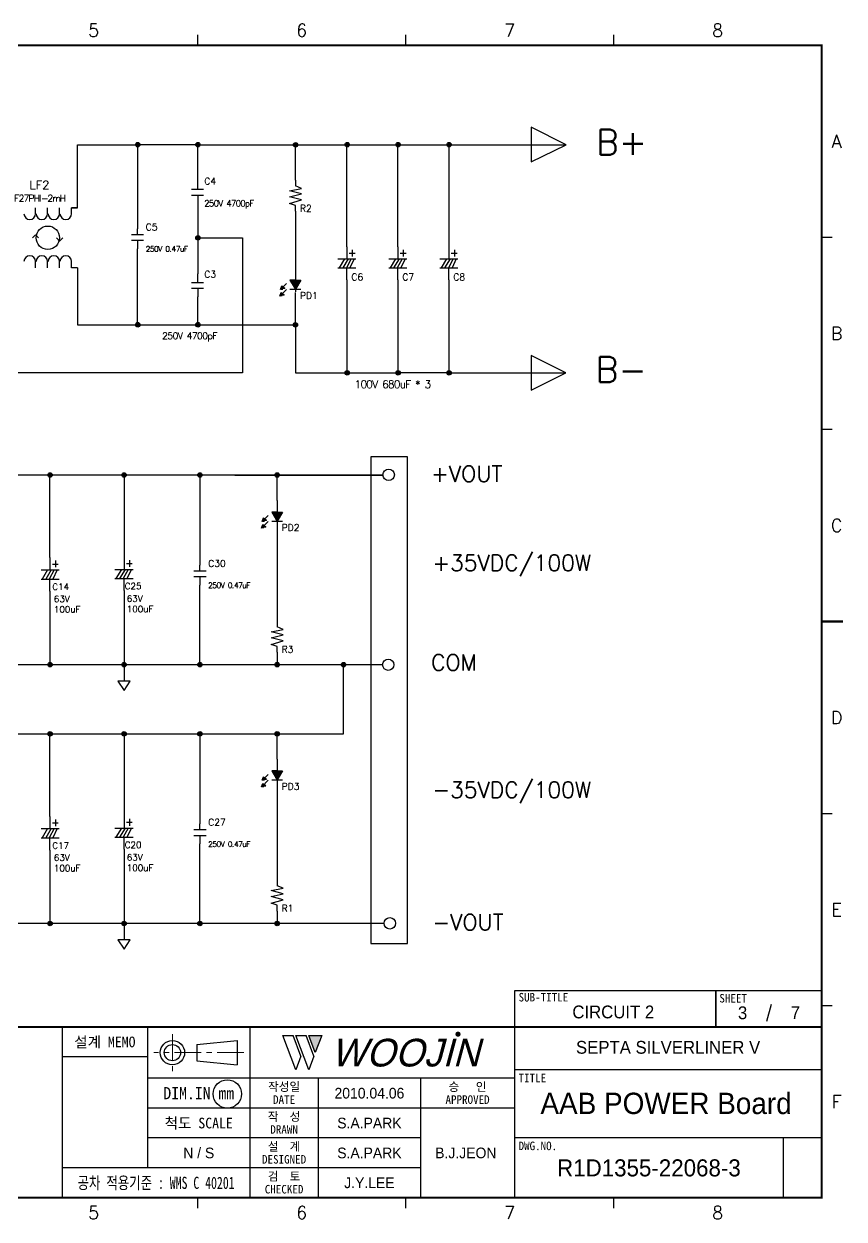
# Model space of a CAD drawing. Extents: x -1 to 953, y 0 to 280.
# Drawn here: x 207.4 to 399.7, y 0 to 280 of the extents above; entities that cross this region are included whole.
import ezdxf
from ezdxf.enums import TextEntityAlignment as Align

# ---------------------------------------------------------------- set-up
doc = ezdxf.new("R2010")
doc.units = 0
doc.header["$LTSCALE"] = 5
doc.header["$MEASUREMENT"] = 0
doc.linetypes.add('CENTER', pattern=[2, 1.25, -0.25, 0.25, -0.25])
doc.layers.get('0').update_dxf_attribs({"linetype": 'CONTINUOUS', "lineweight": 25})
for name, color, linetype, lineweight in [('2', 2, 'CENTER', 13), ('4', 4, 'CONTINUOUS', 18), ('6', 6, 'CONTINUOUS', 13)]:
    doc.layers.add(name, color=color, linetype=linetype, lineweight=lineweight)
for name, color, linetype in [('_______1', 160, 'CONTINUOUS'), ('at_Entity', 7, 'CONTINUOUS'), ('SHEET', 3, 'CONTINUOUS'), ('문자', 4, 'CONTINUOUS'), ('테두리', 3, 'CONTINUOUS')]:
    doc.layers.add(name, color=color, linetype=linetype)
doc.styles.add('MARK', font='ARLRDBD.TTF')
doc.styles.get("Standard").update_dxf_attribs({"font": 'simplex.shx'})
doc.styles.add('굴림', font='')
doc.styles.add('굴림체', font='')
doc.styles.get('굴림').set_extended_font_data('Gulim')
doc.styles.get('굴림체').set_extended_font_data('GulimChe')

# ---------------------------------------------------------------- blocks, each defined once
blk = doc.blocks.new('B')
at = {"layer": '문자'}
blk.add_hatch(color=256, dxfattribs=at).paths.add_polyline_path([(13.79, 10), (15.31, 6), (16.84, 10)])
at = {"color": 4, "const_width": 0.6}
blk.add_lwpolyline([(48.46, 10.32, 1), (49.06, 10.32, 1)], format="xyb", close=True, dxfattribs=at)
at = {"layer": '문자'}
for p, q in [((10.73, 2), (7.68, 10)), ((7.68, 10), (10.09, 10)), ((11.94, 5.16), (10.09, 10)), ((10.73, 10), (13.15, 10)), ((13.79, 2), (10.73, 10)), ((14.99, 5.16), (13.15, 10)), ((13.79, 10), (16.84, 10)), ((15.31, 6), (13.79, 10)), ((16.84, 10), (15.31, 6)), ((11.94, 5.16), (10.73, 2)), ((14.99, 5.16), (13.79, 2))]:
    blk.add_line(p, q, dxfattribs=at)
at = {"layer": '문자', "style": 'MARK', "oblique": 15}
blk.add_text('WOOJIN', height=6.5, dxfattribs=at).set_placement((36.4, 6), align=Align.MIDDLE_CENTER)
blk = doc.blocks.new('C')
at = {"layer": '2'}
for p, q in [((252.83, 53.35), (252.83, 44.65)), ((269.53, 49), (248.48, 49))]:
    blk.add_line(p, q, dxfattribs=at)
at = {"layer": 'SHEET'}
for p, q in [((393.14, 60.3), (392.07, 56.28)), ((227, 55), (227, 15)), ((247, 55), (247, 22)), ((271, 55), (271, 15)), ((271, 55), (271, 15)), ((333, 55), (333, 15)), ((247, 48), (227, 48)), ((405, 45), (333, 45)), ((333, 43), (247, 43)), ((287, 43), (287, 15)), ((311, 43), (311, 15)), ((333, 36), (247, 36)), ((311, 29), (247, 29)), ((405, 29), (333, 29)), ((396, 29), (396, 15)), ((311, 22), (227, 22))]:
    blk.add_line(p, q, dxfattribs=at)
at = {"layer": 'SHEET', "color": 4}
for p, q in [((258.53, 50.9), (268.03, 51.85)), ((258.53, 50.9), (258.53, 47.1)), ((268.03, 51.85), (268.03, 46.15)), ((258.53, 47.1), (268.03, 46.15))]:
    blk.add_line(p, q, dxfattribs=at)
at = {"layer": 'SHEET'}
for points in [[(333, 55), (380.19, 55), (380.19, 63.49), (333, 63.49)], [(380.19, 55), (405, 55), (405, 63.49), (380.19, 63.49)]]:
    blk.add_lwpolyline(points, close=True, dxfattribs=at)
at = {"layer": 'SHEET', "color": 4}
for radius in [2.85, 1.9]:
    blk.add_circle((252.83, 49), radius, dxfattribs=at)
at = {"layer": 'SHEET'}
blk.add_circle((265.7, 39.32), 3.32, dxfattribs=at)
at = {"layer": '테두리'}
blk.add_line((405, 285), (405, 15), dxfattribs=at)
for points, const_width in [([(258.75, 287.5), (258.75, 285)], 0.3), ([(307.5, 287.5), (307.5, 285)], 0.3), ([(356.25, 287.5), (356.25, 285)], 0.3), ([(15, 285), (15, 15), (405, 15), (405, 285), (15, 285)], 0.5), ([(407.5, 240), (405, 240)], 0.3), ([(407.5, 195), (405, 195)], 0.3), ([(410, 150), (405, 150)], 0.5), ([(407.5, 105), (405, 105)], 0.3), ([(407.5, 60), (405, 60)], 0.3), ([(15, 55), (405, 55)], 0.5), ([(258.75, 12.5), (258.75, 15)], 0.3), ([(307.5, 12.5), (307.5, 15)], 0.3), ([(356.25, 12.5), (356.25, 15)], 0.3)]:
    blk.add_lwpolyline(points, dxfattribs=dict(at, const_width=const_width))
blk.add_blockref('B', (271, 43))
at = {"layer": '문자'}
for s, p in [('5', (234.38, 288.5)), ('6', (283.12, 288.5)), ('7', (331.88, 288.5)), ('8', (380.62, 288.5)), ('A', (408.5, 262.5)), ('B', (408.5, 217.5)), ('C', (408.5, 172.5)), ('D', (408.5, 127.5)), ('E', (408.5, 82.5)), ('F', (408.5, 37.5)), ('5', (234.38, 11.5)), ('6', (283.12, 11.5)), ('7', (331.88, 11.5)), ('8', (380.62, 11.5))]:
    blk.add_text(s, height=3, dxfattribs=at).set_placement(p, align=Align.MIDDLE)
at = {"layer": '문자', "style": '굴림체'}
for s, height, p in [('SUB-TITLE', 2, (339.77, 61.98)), ('SHEET', 2, (384.24, 61.74)), ('설계 MEMO', 2.5, (237, 51.5)), ('작성일', 2, (279, 41)), ('승   인', 2, (322, 41)), ('DIM.IN mm', 2.85, (259, 39.5)), ('DATE', 2, (279, 38)), ('APPROVED', 2, (322, 38)), ('척도 SCALE', 2.5, (259, 32.5)), ('작  성', 2, (279, 34)), ('DRAWN', 2, (279, 31)), ('설  계', 2, (279, 27)), ('DESIGNED', 2, (279, 24)), ('검  토', 2, (279, 20)), ('CHECKED', 2, (279, 17))]:
    blk.add_text(s, height=height, dxfattribs=at).set_placement(p, align=Align.MIDDLE_CENTER)
for s, p in [('TITLE', (333.95, 42.05)), ('DWG.NO.', (333.95, 26.15))]:
    blk.add_text(s, height=2, dxfattribs=at).set_placement(p)
at = {"layer": '문자', "style": '굴림체', "width": 0.75}
blk.add_text('공차 적용기준 : WMS C 40201', height=2.85, dxfattribs=at).set_placement((249, 18.5), align=Align.MIDDLE_CENTER)

msp = doc.modelspace()

# ---------------------------------------------------------------- hatches: boundary and pattern name
at = {"layer": '_______1'}
h = msp.add_hatch(color=7, dxfattribs=at)
edge = h.paths.add_edge_path()
edge.add_spline(control_points=[(234.12, 251.17), (234.4, 251.17), (234.63, 251.45), (234.63, 251.73), (234.63, 252), (234.4, 252.23), (234.12, 252.23), (233.84, 252.23), (233.57, 252), (233.57, 251.73), (233.57, 251.45), (233.84, 251.17), (234.12, 251.17)], knot_values=[0, 0, 0, 0, 1, 1, 1, 2, 2, 2, 3, 3, 3, 4, 4, 4, 4], degree=3, periodic=0)
h = msp.add_hatch(color=7, dxfattribs=at)
edge = h.paths.add_edge_path()
edge.add_spline(control_points=[(248.23, 251.17), (248.5, 251.17), (248.73, 251.45), (248.73, 251.73), (248.73, 252), (248.5, 252.23), (248.23, 252.23), (247.95, 252.23), (247.67, 252), (247.67, 251.73), (247.67, 251.45), (247.95, 251.17), (248.23, 251.17)], knot_values=[0, 0, 0, 0, 1, 1, 1, 2, 2, 2, 3, 3, 3, 4, 4, 4, 4], degree=3, periodic=0)
h = msp.add_hatch(color=7, dxfattribs=at)
edge = h.paths.add_edge_path()
edge.add_spline(control_points=[(271.14, 251.15), (271.42, 251.15), (271.65, 251.43), (271.65, 251.7), (271.65, 251.98), (271.42, 252.21), (271.14, 252.21), (270.86, 252.21), (270.59, 251.98), (270.59, 251.7), (270.59, 251.43), (270.86, 251.15), (271.14, 251.15)], knot_values=[0, 0, 0, 0, 1, 1, 1, 2, 2, 2, 3, 3, 3, 4, 4, 4, 4], degree=3, periodic=0)
h = msp.add_hatch(color=7, dxfattribs=at)
edge = h.paths.add_edge_path()
edge.add_spline(control_points=[(283.22, 251.17), (283.49, 251.17), (283.72, 251.45), (283.72, 251.73), (283.72, 252), (283.49, 252.23), (283.22, 252.23), (282.94, 252.23), (282.66, 252), (282.66, 251.73), (282.66, 251.45), (282.94, 251.17), (283.22, 251.17)], knot_values=[0, 0, 0, 0, 1, 1, 1, 2, 2, 2, 3, 3, 3, 4, 4, 4, 4], degree=3, periodic=0)
h = msp.add_hatch(color=7, dxfattribs=at)
edge = h.paths.add_edge_path()
edge.add_spline(control_points=[(295.16, 251.17), (295.43, 251.17), (295.66, 251.45), (295.66, 251.73), (295.66, 252), (295.43, 252.23), (295.16, 252.23), (294.88, 252.23), (294.6, 252), (294.6, 251.73), (294.6, 251.45), (294.88, 251.17), (295.16, 251.17)], knot_values=[0, 0, 0, 0, 1, 1, 1, 2, 2, 2, 3, 3, 3, 4, 4, 4, 4], degree=3, periodic=0)
h = msp.add_hatch(color=7, dxfattribs=at)
edge = h.paths.add_edge_path()
edge.add_spline(control_points=[(307.1, 251.17), (307.37, 251.17), (307.6, 251.45), (307.6, 251.73), (307.6, 252), (307.37, 252.23), (307.1, 252.23), (306.82, 252.23), (306.54, 252), (306.54, 251.73), (306.54, 251.45), (306.82, 251.17), (307.1, 251.17)], knot_values=[0, 0, 0, 0, 1, 1, 1, 2, 2, 2, 3, 3, 3, 4, 4, 4, 4], degree=3, periodic=0)
h = msp.add_hatch(color=7, dxfattribs=at)
edge = h.paths.add_edge_path()
edge.add_spline(control_points=[(248.23, 229.37), (248.5, 229.37), (248.73, 229.64), (248.73, 229.92), (248.73, 230.2), (248.5, 230.43), (248.23, 230.43), (247.95, 230.43), (247.67, 230.2), (247.67, 229.92), (247.67, 229.64), (247.95, 229.37), (248.23, 229.37)], knot_values=[0, 0, 0, 0, 1, 1, 1, 2, 2, 2, 3, 3, 3, 4, 4, 4, 4], degree=3, periodic=0)
h = msp.add_hatch(color=7, dxfattribs=at)
edge = h.paths.add_edge_path()
edge.add_spline(control_points=[(234.12, 208.99), (234.4, 208.99), (234.63, 209.27), (234.63, 209.54), (234.63, 209.82), (234.4, 210.05), (234.12, 210.05), (233.84, 210.05), (233.57, 209.82), (233.57, 209.54), (233.57, 209.27), (233.84, 208.99), (234.12, 208.99)], knot_values=[0, 0, 0, 0, 1, 1, 1, 2, 2, 2, 3, 3, 3, 4, 4, 4, 4], degree=3, periodic=0)
h = msp.add_hatch(color=7, dxfattribs=at)
edge = h.paths.add_edge_path()
edge.add_spline(control_points=[(248.23, 208.99), (248.5, 208.99), (248.73, 209.27), (248.73, 209.54), (248.73, 209.82), (248.5, 210.05), (248.23, 210.05), (247.95, 210.05), (247.67, 209.82), (247.67, 209.54), (247.67, 209.27), (247.95, 208.99), (248.23, 208.99)], knot_values=[0, 0, 0, 0, 1, 1, 1, 2, 2, 2, 3, 3, 3, 4, 4, 4, 4], degree=3, periodic=0)
h = msp.add_hatch(color=7, dxfattribs=at)
edge = h.paths.add_edge_path()
edge.add_spline(control_points=[(271.09, 208.97), (271.37, 208.97), (271.6, 209.24), (271.6, 209.52), (271.6, 209.8), (271.37, 210.03), (271.09, 210.03), (270.82, 210.03), (270.54, 209.8), (270.54, 209.52), (270.54, 209.24), (270.82, 208.97), (271.09, 208.97)], knot_values=[0, 0, 0, 0, 1, 1, 1, 2, 2, 2, 3, 3, 3, 4, 4, 4, 4], degree=3, periodic=0)
h = msp.add_hatch(color=7, dxfattribs=at)
edge = h.paths.add_edge_path()
edge.add_spline(control_points=[(283.22, 197.74), (283.49, 197.74), (283.72, 198.02), (283.72, 198.29), (283.72, 198.57), (283.49, 198.8), (283.22, 198.8), (282.94, 198.8), (282.66, 198.57), (282.66, 198.29), (282.66, 198.02), (282.94, 197.74), (283.22, 197.74)], knot_values=[0, 0, 0, 0, 1, 1, 1, 2, 2, 2, 3, 3, 3, 4, 4, 4, 4], degree=3, periodic=0)
h = msp.add_hatch(color=7, dxfattribs=at)
edge = h.paths.add_edge_path()
edge.add_spline(control_points=[(295.16, 197.74), (295.43, 197.74), (295.66, 198.02), (295.66, 198.29), (295.66, 198.57), (295.43, 198.8), (295.16, 198.8), (294.88, 198.8), (294.6, 198.57), (294.6, 198.29), (294.6, 198.02), (294.88, 197.74), (295.16, 197.74)], knot_values=[0, 0, 0, 0, 1, 1, 1, 2, 2, 2, 3, 3, 3, 4, 4, 4, 4], degree=3, periodic=0)
h = msp.add_hatch(color=7, dxfattribs=at)
edge = h.paths.add_edge_path()
edge.add_spline(control_points=[(307.1, 197.74), (307.37, 197.74), (307.6, 198.02), (307.6, 198.29), (307.6, 198.57), (307.37, 198.8), (307.1, 198.8), (306.82, 198.8), (306.54, 198.57), (306.54, 198.29), (306.54, 198.02), (306.82, 197.74), (307.1, 197.74)], knot_values=[0, 0, 0, 0, 1, 1, 1, 2, 2, 2, 3, 3, 3, 4, 4, 4, 4], degree=3, periodic=0)
h = msp.add_hatch(color=7, dxfattribs=at)
edge = h.paths.add_edge_path()
edge.add_spline(control_points=[(213.6, 173.8), (213.88, 173.8), (214.11, 174.08), (214.11, 174.35), (214.11, 174.63), (213.88, 174.86), (213.6, 174.86), (213.33, 174.86), (213.05, 174.63), (213.05, 174.35), (213.05, 174.08), (213.33, 173.8), (213.6, 173.8)], knot_values=[0, 0, 0, 0, 1, 1, 1, 2, 2, 2, 3, 3, 3, 4, 4, 4, 4], degree=3, periodic=0)
h = msp.add_hatch(color=7, dxfattribs=at)
edge = h.paths.add_edge_path()
edge.add_spline(control_points=[(230.93, 173.8), (231.21, 173.8), (231.44, 174.08), (231.44, 174.35), (231.44, 174.63), (231.21, 174.86), (230.93, 174.86), (230.65, 174.86), (230.38, 174.63), (230.38, 174.35), (230.38, 174.08), (230.65, 173.8), (230.93, 173.8)], knot_values=[0, 0, 0, 0, 1, 1, 1, 2, 2, 2, 3, 3, 3, 4, 4, 4, 4], degree=3, periodic=0)
h = msp.add_hatch(color=7, dxfattribs=at)
edge = h.paths.add_edge_path()
edge.add_spline(control_points=[(248.7, 173.8), (248.97, 173.8), (249.2, 174.08), (249.2, 174.35), (249.2, 174.63), (248.97, 174.86), (248.7, 174.86), (248.42, 174.86), (248.14, 174.63), (248.14, 174.35), (248.14, 174.08), (248.42, 173.8), (248.7, 173.8)], knot_values=[0, 0, 0, 0, 1, 1, 1, 2, 2, 2, 3, 3, 3, 4, 4, 4, 4], degree=3, periodic=0)
h = msp.add_hatch(color=7, dxfattribs=at)
edge = h.paths.add_edge_path()
edge.add_spline(control_points=[(266.81, 173.8), (267.09, 173.8), (267.32, 174.08), (267.32, 174.35), (267.32, 174.63), (267.09, 174.86), (266.81, 174.86), (266.53, 174.86), (266.26, 174.63), (266.26, 174.35), (266.26, 174.08), (266.53, 173.8), (266.81, 173.8)], knot_values=[0, 0, 0, 0, 1, 1, 1, 2, 2, 2, 3, 3, 3, 4, 4, 4, 4], degree=3, periodic=0)
h = msp.add_hatch(color=7, dxfattribs=at)
edge = h.paths.add_edge_path()
edge.add_spline(control_points=[(213.6, 129.37), (213.88, 129.37), (214.11, 129.64), (214.11, 129.92), (214.11, 130.2), (213.88, 130.43), (213.6, 130.43), (213.33, 130.43), (213.05, 130.2), (213.05, 129.92), (213.05, 129.64), (213.33, 129.37), (213.6, 129.37)], knot_values=[0, 0, 0, 0, 1, 1, 1, 2, 2, 2, 3, 3, 3, 4, 4, 4, 4], degree=3, periodic=0)
h = msp.add_hatch(color=7, dxfattribs=at)
edge = h.paths.add_edge_path()
edge.add_spline(control_points=[(230.93, 129.37), (231.21, 129.37), (231.44, 129.64), (231.44, 129.92), (231.44, 130.2), (231.21, 130.43), (230.93, 130.43), (230.65, 130.43), (230.38, 130.2), (230.38, 129.92), (230.38, 129.64), (230.65, 129.37), (230.93, 129.37)], knot_values=[0, 0, 0, 0, 1, 1, 1, 2, 2, 2, 3, 3, 3, 4, 4, 4, 4], degree=3, periodic=0)
h = msp.add_hatch(color=7, dxfattribs=at)
edge = h.paths.add_edge_path()
edge.add_spline(control_points=[(248.7, 129.37), (248.97, 129.37), (249.2, 129.64), (249.2, 129.92), (249.2, 130.2), (248.97, 130.43), (248.7, 130.43), (248.42, 130.43), (248.14, 130.2), (248.14, 129.92), (248.14, 129.64), (248.42, 129.37), (248.7, 129.37)], knot_values=[0, 0, 0, 0, 1, 1, 1, 2, 2, 2, 3, 3, 3, 4, 4, 4, 4], degree=3, periodic=0)
h = msp.add_hatch(color=7, dxfattribs=at)
edge = h.paths.add_edge_path()
edge.add_spline(control_points=[(266.81, 129.37), (267.09, 129.37), (267.32, 129.64), (267.32, 129.92), (267.32, 130.2), (267.09, 130.43), (266.81, 130.43), (266.53, 130.43), (266.26, 130.2), (266.26, 129.92), (266.26, 129.64), (266.53, 129.37), (266.81, 129.37)], knot_values=[0, 0, 0, 0, 1, 1, 1, 2, 2, 2, 3, 3, 3, 4, 4, 4, 4], degree=3, periodic=0)
h = msp.add_hatch(color=7, dxfattribs=at)
edge = h.paths.add_edge_path()
edge.add_spline(control_points=[(282.36, 129.37), (282.64, 129.37), (282.87, 129.64), (282.87, 129.92), (282.87, 130.2), (282.64, 130.43), (282.36, 130.43), (282.09, 130.43), (281.81, 130.2), (281.81, 129.92), (281.81, 129.64), (282.09, 129.37), (282.36, 129.37)], knot_values=[0, 0, 0, 0, 1, 1, 1, 2, 2, 2, 3, 3, 3, 4, 4, 4, 4], degree=3, periodic=0)
h = msp.add_hatch(color=7, dxfattribs=at)
edge = h.paths.add_edge_path()
edge.add_spline(control_points=[(213.6, 113.17), (213.88, 113.17), (214.11, 113.45), (214.11, 113.73), (214.11, 114), (213.88, 114.23), (213.6, 114.23), (213.33, 114.23), (213.05, 114), (213.05, 113.73), (213.05, 113.45), (213.33, 113.17), (213.6, 113.17)], knot_values=[0, 0, 0, 0, 1, 1, 1, 2, 2, 2, 3, 3, 3, 4, 4, 4, 4], degree=3, periodic=0)
h = msp.add_hatch(color=7, dxfattribs=at)
edge = h.paths.add_edge_path()
edge.add_spline(control_points=[(230.93, 113.17), (231.21, 113.17), (231.44, 113.45), (231.44, 113.73), (231.44, 114), (231.21, 114.23), (230.93, 114.23), (230.65, 114.23), (230.38, 114), (230.38, 113.73), (230.38, 113.45), (230.65, 113.17), (230.93, 113.17)], knot_values=[0, 0, 0, 0, 1, 1, 1, 2, 2, 2, 3, 3, 3, 4, 4, 4, 4], degree=3, periodic=0)
h = msp.add_hatch(color=7, dxfattribs=at)
edge = h.paths.add_edge_path()
edge.add_spline(control_points=[(248.7, 113.17), (248.97, 113.17), (249.2, 113.45), (249.2, 113.73), (249.2, 114), (248.97, 114.23), (248.7, 114.23), (248.42, 114.23), (248.14, 114), (248.14, 113.73), (248.14, 113.45), (248.42, 113.17), (248.7, 113.17)], knot_values=[0, 0, 0, 0, 1, 1, 1, 2, 2, 2, 3, 3, 3, 4, 4, 4, 4], degree=3, periodic=0)
h = msp.add_hatch(color=7, dxfattribs=at)
edge = h.paths.add_edge_path()
edge.add_spline(control_points=[(266.81, 113.17), (267.09, 113.17), (267.32, 113.45), (267.32, 113.73), (267.32, 114), (267.09, 114.23), (266.81, 114.23), (266.53, 114.23), (266.26, 114), (266.26, 113.73), (266.26, 113.45), (266.53, 113.17), (266.81, 113.17)], knot_values=[0, 0, 0, 0, 1, 1, 1, 2, 2, 2, 3, 3, 3, 4, 4, 4, 4], degree=3, periodic=0)
h = msp.add_hatch(color=7, dxfattribs=at)
edge = h.paths.add_edge_path()
edge.add_spline(control_points=[(213.6, 68.72), (213.88, 68.72), (214.11, 68.99), (214.11, 69.27), (214.11, 69.54), (213.88, 69.78), (213.6, 69.78), (213.33, 69.78), (213.05, 69.54), (213.05, 69.27), (213.05, 68.99), (213.33, 68.72), (213.6, 68.72)], knot_values=[0, 0, 0, 0, 1, 1, 1, 2, 2, 2, 3, 3, 3, 4, 4, 4, 4], degree=3, periodic=0)
h = msp.add_hatch(color=7, dxfattribs=at)
edge = h.paths.add_edge_path()
edge.add_spline(control_points=[(230.93, 68.72), (231.21, 68.72), (231.44, 68.99), (231.44, 69.27), (231.44, 69.54), (231.21, 69.78), (230.93, 69.78), (230.65, 69.78), (230.38, 69.54), (230.38, 69.27), (230.38, 68.99), (230.65, 68.72), (230.93, 68.72)], knot_values=[0, 0, 0, 0, 1, 1, 1, 2, 2, 2, 3, 3, 3, 4, 4, 4, 4], degree=3, periodic=0)
h = msp.add_hatch(color=7, dxfattribs=at)
edge = h.paths.add_edge_path()
edge.add_spline(control_points=[(248.7, 68.72), (248.97, 68.72), (249.2, 68.99), (249.2, 69.27), (249.2, 69.54), (248.97, 69.78), (248.7, 69.78), (248.42, 69.78), (248.14, 69.54), (248.14, 69.27), (248.14, 68.99), (248.42, 68.72), (248.7, 68.72)], knot_values=[0, 0, 0, 0, 1, 1, 1, 2, 2, 2, 3, 3, 3, 4, 4, 4, 4], degree=3, periodic=0)
h = msp.add_hatch(color=7, dxfattribs=at)
edge = h.paths.add_edge_path()
edge.add_spline(control_points=[(266.81, 68.72), (267.09, 68.72), (267.32, 68.99), (267.32, 69.27), (267.32, 69.54), (267.09, 69.78), (266.81, 69.78), (266.53, 69.78), (266.26, 69.54), (266.26, 69.27), (266.26, 68.99), (266.53, 68.72), (266.81, 68.72)], knot_values=[0, 0, 0, 0, 1, 1, 1, 2, 2, 2, 3, 3, 3, 4, 4, 4, 4], degree=3, periodic=0)

# ---------------------------------------------------------------- linework, layer by layer
for p, q in [((271.09, 243.43), (271.09, 251.68)), ((266.81, 168.36), (266.81, 174.31)), ((266.81, 132.78), (266.81, 129.87)), ((291.51, 129.87), (185.26, 129.87)), ((185.45, 113.68), (282.36, 113.68)), ((266.81, 107.74), (266.81, 113.68)), ((266.81, 72.16), (266.81, 69.25))]:
    msp.add_line(p, q)
at = {"layer": '_______1', "color": 7}
for p, q in [((220.01, 236.88), (220.01, 251.68)), ((220.01, 251.68), (234.07, 251.68)), ((234.07, 251.68), (234.07, 231.99)), ((248.18, 251.68), (234.07, 251.68)), ((248.18, 243.24), (248.18, 251.68)), ((248.18, 251.68), (271, 251.68)), ((271, 251.68), (283.17, 251.68)), ((283.17, 227.75), (283.17, 251.68)), ((283.17, 251.68), (295.11, 251.68)), ((295.11, 227.75), (295.11, 251.68)), ((295.11, 251.68), (307.05, 251.68)), ((307.05, 251.68), (307.05, 227.75)), ((307.05, 251.68), (321.11, 251.68)), ((246.75, 241.26), (249.56, 241.26)), ((248.18, 241.81), (248.18, 243.24)), ((248.18, 241.26), (248.18, 242.55)), ((269.71, 240.9), (272.52, 241.45)), ((272.52, 240.16), (269.71, 240.9)), ((271.09, 243.43), (271.09, 242.05)), ((272.52, 241.45), (271.09, 242.05)), ((246.75, 239.88), (249.56, 239.88)), ((248.18, 239.88), (248.18, 238.45)), ((248.18, 239.28), (248.18, 237.89)), ((269.71, 239.51), (272.52, 240.16)), ((272.52, 238.78), (269.71, 239.51)), ((269.71, 237.95), (272.52, 238.78)), ((210.19, 235.5), (210.19, 236.88)), ((213.01, 235.5), (213.01, 236.88)), ((215.82, 235.5), (215.82, 236.88)), ((218.63, 235.5), (218.63, 236.88)), ((218.63, 236.88), (220.01, 236.88)), ((220.01, 236.88), (218.63, 236.88)), ((248.18, 237.89), (248.18, 229.87)), ((271.09, 237.48), (269.71, 237.95)), ((271.09, 236.1), (271.09, 237.48)), ((271.09, 236.1), (271.09, 222.72)), ((209.5, 229.87), (210.19, 230.61)), ((210.19, 230.61), (210.88, 229.87)), ((215.08, 229.87), (215.82, 229.14)), ((215.82, 229.14), (216.55, 229.87)), ((232.69, 230.7), (235.5, 230.7)), ((234.07, 230.7), (234.07, 231.99)), ((248.18, 229.87), (248.18, 221.48)), ((248.18, 229.87), (258.69, 229.87)), ((258.69, 229.87), (258.69, 198.25)), ((232.69, 229.32), (235.5, 229.32)), ((234.07, 229.32), (234.07, 227.94)), ((234.07, 228.77), (234.07, 227.34)), ((234.07, 209.5), (234.07, 227.34)), ((283.17, 227.75), (283.17, 224.94)), ((284.42, 227.11), (284.42, 225.49)), ((295.11, 227.75), (295.11, 224.94)), ((296.36, 227.11), (296.36, 225.49)), ((307.05, 227.75), (307.05, 224.94)), ((308.34, 227.11), (308.34, 225.49)), ((210.19, 222.87), (210.19, 224.29)), ((213.01, 222.87), (213.01, 224.29)), ((215.82, 222.87), (215.82, 224.29)), ((218.63, 222.87), (218.63, 224.29)), ((281.05, 224.94), (285.25, 224.94)), ((282.62, 224.94), (281.33, 222.87)), ((283.45, 224.94), (282.16, 222.87)), ((284.14, 224.94), (283.03, 222.87)), ((283.72, 226.32), (285.11, 226.32)), ((284.88, 224.94), (283.86, 222.87)), ((292.99, 224.94), (297.19, 224.94)), ((294.56, 224.94), (293.27, 222.87)), ((295.39, 224.94), (294.1, 222.87)), ((296.08, 224.94), (294.97, 222.87)), ((295.66, 226.32), (297.05, 226.32)), ((296.82, 224.94), (295.8, 222.87)), ((304.93, 224.94), (309.17, 224.94)), ((306.5, 224.94), (305.21, 222.87)), ((307.33, 224.94), (306.04, 222.87)), ((308.07, 224.94), (306.96, 222.87)), ((307.6, 226.32), (308.99, 226.32)), ((308.76, 224.94), (307.79, 222.87)), ((220.01, 222.87), (218.63, 222.87)), ((220.01, 222.87), (218.63, 222.87)), ((220.01, 222.87), (220.01, 209.5)), ((248.18, 220.01), (248.18, 221.48)), ((271.09, 222.72), (271.09, 221.24)), ((271.09, 221.42), (271.09, 217.23)), ((281.05, 222.87), (285.25, 222.87)), ((283.17, 220.01), (283.17, 222.87)), ((292.99, 222.87), (297.19, 222.87)), ((295.11, 220.01), (295.11, 222.87)), ((304.93, 222.87), (309.17, 222.87)), ((307.05, 220.01), (307.05, 222.87)), ((246.75, 219.45), (249.56, 219.45)), ((248.18, 219.45), (248.18, 220.75)), ((268.97, 219.17), (267.59, 217.78)), ((267.59, 217.78), (267.87, 218.61)), ((267.82, 218.43), (268.05, 218.43)), ((267.87, 218.61), (268.42, 218.15)), ((267.87, 218.61), (267.87, 218.61)), ((267.87, 217.83), (267.87, 218.61)), ((268, 217.87), (268, 218.47)), ((271.09, 220), (269.8, 220)), ((269.8, 220), (271.09, 217.87)), ((269.8, 220), (271.09, 220)), ((269.8, 220), (269.8, 220)), ((269.94, 219.86), (271.09, 219.86)), ((269.99, 219.76), (269.99, 220)), ((269.99, 219.72), (271.09, 219.72)), ((270.08, 219.58), (271.09, 219.58)), ((270.12, 219.53), (270.12, 220)), ((270.22, 219.44), (271.09, 219.44)), ((270.26, 219.3), (270.26, 220)), ((270.26, 219.3), (271.09, 219.3)), ((270.36, 219.17), (271.09, 219.17)), ((270.4, 219.03), (270.4, 220)), ((270.4, 219.03), (271.09, 219.03)), ((270.54, 218.84), (270.54, 220)), ((270.54, 218.89), (271.09, 218.89)), ((270.59, 218.75), (271.09, 218.75)), ((270.68, 218.61), (270.68, 220)), ((270.68, 218.61), (271.09, 218.61)), ((270.77, 218.43), (271.09, 218.43)), ((270.82, 218.34), (270.82, 220)), ((270.95, 218.11), (270.95, 220)), ((271.09, 220), (272.34, 220)), ((272.34, 220), (271.09, 217.87)), ((271.09, 217.87), (271.09, 220)), ((271.09, 220), (272.34, 220)), ((271.09, 217.87), (271.09, 220)), ((271.09, 217.87), (271.09, 220)), ((271.09, 217.87), (271.09, 220)), ((271.09, 219.86), (272.29, 219.86)), ((271.09, 219.72), (272.2, 219.72)), ((271.09, 219.58), (272.15, 219.58)), ((271.09, 219.44), (272.01, 219.44)), ((271.09, 219.3), (271.97, 219.3)), ((271.09, 219.17), (271.88, 219.17)), ((271.09, 219.03), (271.78, 219.03)), ((271.09, 218.89), (271.69, 218.89)), ((271.09, 218.75), (271.6, 218.75)), ((271.09, 218.61), (271.51, 218.61)), ((271.09, 218.43), (271.42, 218.43)), ((271.23, 218.15), (271.23, 220)), ((271.37, 218.38), (271.37, 220)), ((271.51, 218.61), (271.51, 220)), ((271.65, 218.89), (271.65, 220)), ((271.78, 219.12), (271.78, 220)), ((271.97, 219.3), (271.97, 220)), ((272.06, 219.53), (272.06, 220)), ((272.25, 219.76), (272.25, 220)), ((272.34, 220), (272.34, 220)), ((283.17, 220.01), (283.17, 198.25)), ((295.11, 220.01), (295.11, 198.25)), ((307.05, 220.01), (307.05, 198.25)), ((246.75, 218.07), (249.56, 218.07)), ((248.18, 218.07), (248.18, 216.64)), ((248.18, 217.52), (248.18, 216.09)), ((248.18, 209.5), (248.18, 216.09)), ((267.45, 216.21), (267.73, 217.04)), ((268.42, 216.49), (267.45, 216.21)), ((267.45, 216.21), (267.45, 216.21)), ((267.45, 216.21), (267.45, 216.21)), ((267.5, 216.35), (268, 216.35)), ((267.54, 216.49), (268.42, 216.49)), ((268.6, 218.06), (267.59, 217.78)), ((267.59, 217.78), (267.59, 217.78)), ((267.59, 217.78), (267.59, 217.78)), ((268.97, 217.78), (267.59, 216.35)), ((267.59, 216.63), (268.28, 216.63)), ((267.59, 216.26), (267.59, 216.63)), ((267.64, 217.87), (268.14, 217.87)), ((267.64, 216.77), (268.1, 216.77)), ((267.73, 218.15), (268.42, 218.15)), ((267.73, 217.83), (267.73, 218.15)), ((267.73, 218.06), (268.6, 218.06)), ((267.73, 217.04), (268.28, 216.63)), ((267.73, 217.04), (267.73, 217.04)), ((267.73, 216.26), (267.73, 217.04)), ((267.73, 216.95), (267.87, 216.95)), ((267.77, 218.34), (268.19, 218.34)), ((267.87, 216.35), (267.87, 216.95)), ((268, 216.4), (268, 216.81)), ((268.14, 217.92), (268.14, 218.38)), ((268.14, 216.45), (268.14, 216.72)), ((268.28, 218.01), (268.28, 218.29)), ((268.28, 216.63), (268.42, 216.49)), ((268.28, 216.45), (268.28, 216.63)), ((268.42, 218.15), (268.6, 218.06)), ((268.42, 218.01), (268.42, 218.15)), ((268.42, 216.49), (268.42, 216.49)), ((268.6, 218.06), (268.6, 218.06)), ((269.8, 217.87), (272.34, 217.87)), ((270.86, 218.34), (271.09, 218.34)), ((270.91, 218.15), (271.09, 218.15)), ((271.05, 218.06), (271.09, 218.06)), ((271.09, 218.34), (271.37, 218.34)), ((271.09, 218.15), (271.23, 218.15)), ((271.09, 218.06), (271.19, 218.06)), ((271.09, 217.87), (271.09, 217.87)), ((271.09, 217.87), (271.09, 217.87)), ((271.09, 209.5), (271.09, 217.04)), ((220.01, 209.5), (234.07, 209.5)), ((234.07, 209.5), (248.18, 209.5)), ((248.18, 209.5), (271, 209.5)), ((271.09, 209.5), (271.09, 198.25)), ((258.69, 198.25), (97.89, 198.25)), ((271.09, 198.25), (283.17, 198.25)), ((283.17, 198.25), (295.11, 198.25)), ((307.05, 198.25), (295.11, 198.25)), ((307.05, 198.25), (321.11, 198.25)), ((288.74, 178.6), (288.74, 64.58)), ((297.32, 178.6), (288.74, 178.6)), ((297.32, 64.58), (297.32, 178.6)), ((291.6, 174.31), (185.26, 174.31)), ((213.56, 154.97), (213.56, 174.31)), ((230.93, 174.31), (230.93, 155.07)), ((248.7, 174.31), (248.7, 153.19)), ((256.88, 174.31), (291.51, 174.31)), ((291.51, 174.31), (288.65, 174.31)), ((266.81, 168.36), (266.81, 166.89)), ((266.81, 165.64), (265.52, 165.64)), ((265.52, 165.64), (266.81, 163.52)), ((265.52, 165.64), (266.81, 165.64)), ((265.52, 165.64), (265.52, 165.64)), ((265.66, 165.51), (266.81, 165.51)), ((265.7, 165.41), (265.7, 165.64)), ((265.7, 165.37), (266.81, 165.37)), ((265.79, 165.23), (266.81, 165.23)), ((265.84, 165.18), (265.84, 165.64)), ((265.98, 164.95), (265.98, 165.64)), ((266.12, 164.68), (266.12, 165.64)), ((266.26, 164.49), (266.26, 165.64)), ((266.39, 164.26), (266.39, 165.64)), ((266.53, 163.98), (266.53, 165.64)), ((266.67, 163.75), (266.67, 165.64)), ((266.81, 167.07), (266.81, 162.88)), ((266.81, 165.64), (268.05, 165.64)), ((268.05, 165.64), (266.81, 163.52)), ((266.81, 163.52), (266.81, 165.64)), ((266.81, 165.64), (268.05, 165.64)), ((266.81, 163.52), (266.81, 165.64)), ((266.81, 163.52), (266.81, 165.64)), ((266.81, 163.52), (266.81, 165.64)), ((266.81, 165.51), (268.01, 165.51)), ((266.81, 165.37), (267.92, 165.37)), ((266.81, 165.23), (267.87, 165.23)), ((266.95, 163.8), (266.95, 165.64)), ((267.09, 164.03), (267.09, 165.64)), ((267.22, 164.26), (267.22, 165.64)), ((267.36, 164.54), (267.36, 165.64)), ((267.5, 164.77), (267.5, 165.64)), ((267.68, 164.95), (267.68, 165.64)), ((267.78, 165.18), (267.78, 165.64)), ((267.96, 165.41), (267.96, 165.64)), ((268.05, 165.64), (268.05, 165.64)), ((263.17, 161.86), (263.44, 162.69)), ((264.69, 164.81), (263.31, 163.43)), ((263.31, 163.43), (263.58, 164.26)), ((264.32, 163.71), (263.31, 163.43)), ((263.31, 163.43), (263.31, 163.43)), ((263.31, 163.43), (263.31, 163.43)), ((264.69, 163.43), (263.31, 162)), ((263.35, 163.52), (263.86, 163.52)), ((263.35, 162.42), (263.81, 162.42)), ((263.44, 163.8), (264.13, 163.8)), ((263.44, 163.48), (263.44, 163.8)), ((263.44, 163.71), (264.32, 163.71)), ((263.44, 162.69), (264, 162.28)), ((263.44, 162.69), (263.44, 162.69)), ((263.44, 161.91), (263.44, 162.69)), ((263.44, 162.6), (263.58, 162.6)), ((263.49, 163.98), (263.9, 163.98)), ((263.54, 164.08), (263.77, 164.08)), ((263.58, 164.26), (264.13, 163.8)), ((263.58, 164.26), (263.58, 164.26)), ((263.58, 163.48), (263.58, 164.26)), ((263.58, 162), (263.58, 162.6)), ((263.72, 163.52), (263.72, 164.12)), ((263.72, 162.05), (263.72, 162.46)), ((263.86, 163.57), (263.86, 164.03)), ((264, 163.66), (264, 163.94)), ((264.13, 163.8), (264.32, 163.71)), ((264.13, 163.66), (264.13, 163.8)), ((264.32, 163.71), (264.32, 163.71)), ((265.52, 163.52), (268.05, 163.52)), ((265.93, 165.09), (266.81, 165.09)), ((265.98, 164.95), (266.81, 164.95)), ((266.07, 164.81), (266.81, 164.81)), ((266.12, 164.68), (266.81, 164.68)), ((266.26, 164.54), (266.81, 164.54)), ((266.3, 164.4), (266.81, 164.4)), ((266.39, 164.26), (266.81, 164.26)), ((266.49, 164.08), (266.81, 164.08)), ((266.58, 163.98), (266.81, 163.98)), ((266.62, 163.8), (266.81, 163.8)), ((266.76, 163.71), (266.81, 163.71)), ((266.81, 165.09), (267.73, 165.09)), ((266.81, 164.95), (267.68, 164.95)), ((266.81, 164.81), (267.59, 164.81)), ((266.81, 164.68), (267.5, 164.68)), ((266.81, 164.54), (267.41, 164.54)), ((266.81, 164.4), (267.32, 164.4)), ((266.81, 164.26), (267.22, 164.26)), ((266.81, 164.08), (267.13, 164.08)), ((266.81, 163.98), (267.09, 163.98)), ((266.81, 163.8), (266.95, 163.8)), ((266.81, 163.71), (266.9, 163.71)), ((266.81, 163.52), (266.81, 163.52)), ((266.81, 163.52), (266.81, 163.52)), ((266.81, 162.88), (266.81, 140.11)), ((264.13, 162.14), (263.17, 161.86)), ((263.17, 161.86), (263.17, 161.86)), ((263.17, 161.86), (263.17, 161.86)), ((263.21, 162), (263.72, 162)), ((263.26, 162.14), (264.13, 162.14)), ((263.31, 162.28), (264, 162.28)), ((263.31, 161.91), (263.31, 162.28)), ((263.86, 162.09), (263.86, 162.37)), ((264, 162.28), (264.13, 162.14)), ((264, 162.09), (264, 162.28)), ((264.13, 162.14), (264.13, 162.14)), ((213.56, 154.97), (213.56, 152.11)), ((214.84, 154.26), (214.84, 152.69)), ((230.93, 155.07), (230.93, 152.21)), ((232.17, 154.4), (232.17, 152.78)), ((211.46, 152.11), (215.7, 152.11)), ((212.99, 152.11), (211.7, 149.92)), ((213.84, 152.11), (212.56, 149.92)), ((214.56, 152.11), (213.41, 149.92)), ((214.13, 153.45), (215.51, 153.45)), ((215.27, 152.11), (214.27, 149.92)), ((228.74, 152.21), (233.03, 152.21)), ((230.36, 152.21), (229.02, 150.11)), ((231.22, 152.21), (229.88, 150.11)), ((231.88, 152.21), (230.74, 150.11)), ((231.5, 153.59), (232.83, 153.59)), ((232.64, 152.21), (231.6, 150.11)), ((247.31, 151.9), (250.13, 151.9)), ((248.7, 151.9), (248.7, 153.19)), ((211.46, 149.92), (215.7, 149.92)), ((213.56, 147.07), (213.56, 149.92)), ((228.74, 150.11), (233.03, 150.11)), ((230.93, 147.26), (230.93, 150.11)), ((247.31, 150.52), (250.13, 150.52)), ((248.7, 150.52), (248.7, 149.13)), ((248.7, 149.96), (248.7, 148.53)), ((248.7, 129.87), (248.7, 148.53)), ((213.56, 147.07), (213.56, 129.87)), ((230.93, 147.26), (230.93, 129.87)), ((266.81, 140.11), (266.81, 138.73)), ((265.43, 137.58), (268.24, 138.13)), ((268.24, 136.84), (265.43, 137.58)), ((268.24, 138.13), (266.81, 138.73)), ((265.43, 136.19), (268.24, 136.84)), ((268.24, 135.46), (265.43, 136.19)), ((265.43, 134.63), (268.24, 135.46)), ((266.81, 134.17), (265.43, 134.63)), ((266.81, 132.78), (266.81, 134.17)), ((282.36, 113.68), (282.36, 129.87)), ((230.93, 126.02), (229.5, 126.02)), ((229.5, 126.02), (230.93, 123.82)), ((230.93, 126.68), (230.93, 126.02)), ((230.93, 123.82), (232.36, 126.02)), ((232.36, 126.02), (230.93, 126.02)), ((213.56, 94.34), (213.56, 113.68)), ((230.93, 113.68), (230.93, 94.44)), ((248.7, 113.68), (248.7, 92.56)), ((266.81, 107.74), (266.81, 106.26)), ((266.81, 106.45), (266.81, 102.25)), ((264.69, 104.19), (263.31, 102.8)), ((263.31, 102.8), (263.58, 103.63)), ((263.58, 103.63), (264.13, 103.17)), ((263.58, 103.63), (263.58, 103.63)), ((263.58, 102.85), (263.58, 103.63)), ((266.81, 105.02), (265.52, 105.02)), ((265.52, 105.02), (266.81, 102.9)), ((265.52, 105.02), (266.81, 105.02)), ((265.52, 105.02), (265.52, 105.02)), ((265.66, 104.88), (266.81, 104.88)), ((265.7, 104.79), (265.7, 105.02)), ((265.7, 104.74), (266.81, 104.74)), ((265.79, 104.6), (266.81, 104.6)), ((265.84, 104.56), (265.84, 105.02)), ((265.93, 104.46), (266.81, 104.46)), ((265.98, 104.32), (265.98, 105.02)), ((265.98, 104.32), (266.81, 104.32)), ((266.07, 104.19), (266.81, 104.19)), ((266.12, 104.05), (266.12, 105.02)), ((266.12, 104.05), (266.81, 104.05)), ((266.26, 103.86), (266.26, 105.02)), ((266.26, 103.91), (266.81, 103.91)), ((266.3, 103.77), (266.81, 103.77)), ((266.39, 103.63), (266.39, 105.02)), ((266.39, 103.63), (266.81, 103.63)), ((266.53, 103.36), (266.53, 105.02)), ((266.67, 103.13), (266.67, 105.02)), ((266.81, 105.02), (268.05, 105.02)), ((268.05, 105.02), (266.81, 102.9)), ((266.81, 102.9), (266.81, 105.02)), ((266.81, 105.02), (268.05, 105.02)), ((266.81, 102.9), (266.81, 105.02)), ((266.81, 102.9), (266.81, 105.02)), ((266.81, 102.9), (266.81, 105.02)), ((266.81, 104.88), (268.01, 104.88)), ((266.81, 104.74), (267.92, 104.74)), ((266.81, 104.6), (267.87, 104.6)), ((266.81, 104.46), (267.73, 104.46)), ((266.81, 104.32), (267.68, 104.32)), ((266.81, 104.19), (267.59, 104.19)), ((266.81, 104.05), (267.5, 104.05)), ((266.81, 103.91), (267.41, 103.91)), ((266.81, 103.77), (267.32, 103.77)), ((266.81, 103.63), (267.22, 103.63)), ((266.95, 103.17), (266.95, 105.02)), ((267.09, 103.4), (267.09, 105.02)), ((267.22, 103.63), (267.22, 105.02)), ((267.36, 103.91), (267.36, 105.02)), ((267.5, 104.14), (267.5, 105.02)), ((267.68, 104.32), (267.68, 105.02)), ((267.78, 104.56), (267.78, 105.02)), ((267.96, 104.79), (267.96, 105.02)), ((268.05, 105.02), (268.05, 105.02)), ((263.17, 101.24), (263.44, 102.07)), ((264.13, 101.51), (263.17, 101.24)), ((263.17, 101.24), (263.17, 101.24)), ((263.17, 101.24), (263.17, 101.24)), ((263.21, 101.37), (263.72, 101.37)), ((263.26, 101.51), (264.13, 101.51)), ((264.32, 103.08), (263.31, 102.8)), ((263.31, 102.8), (263.31, 102.8)), ((263.31, 102.8), (263.31, 102.8)), ((264.69, 102.8), (263.31, 101.37)), ((263.31, 101.65), (264, 101.65)), ((263.31, 101.28), (263.31, 101.65)), ((263.35, 102.9), (263.86, 102.9)), ((263.35, 101.79), (263.81, 101.79)), ((263.44, 103.17), (264.13, 103.17)), ((263.44, 102.85), (263.44, 103.17)), ((263.44, 103.08), (264.32, 103.08)), ((263.44, 102.07), (264, 101.65)), ((263.44, 102.07), (263.44, 102.07)), ((263.44, 101.28), (263.44, 102.07)), ((263.44, 101.97), (263.58, 101.97)), ((263.49, 103.36), (263.9, 103.36)), ((263.54, 103.45), (263.77, 103.45)), ((263.58, 101.37), (263.58, 101.97)), ((263.72, 102.9), (263.72, 103.5)), ((263.72, 101.42), (263.72, 101.84)), ((263.86, 102.94), (263.86, 103.4)), ((263.86, 101.47), (263.86, 101.74)), ((264, 103.03), (264, 103.31)), ((264, 101.65), (264.13, 101.51)), ((264, 101.47), (264, 101.65)), ((264.13, 103.17), (264.32, 103.08)), ((264.13, 103.03), (264.13, 103.17)), ((264.13, 101.51), (264.13, 101.51)), ((264.32, 103.08), (264.32, 103.08)), ((265.52, 102.9), (268.05, 102.9)), ((266.49, 103.45), (266.81, 103.45)), ((266.58, 103.36), (266.81, 103.36)), ((266.62, 103.17), (266.81, 103.17)), ((266.76, 103.08), (266.81, 103.08)), ((266.81, 103.45), (267.13, 103.45)), ((266.81, 103.36), (267.09, 103.36)), ((266.81, 103.17), (266.95, 103.17)), ((266.81, 103.08), (266.9, 103.08)), ((266.81, 102.9), (266.81, 102.9)), ((266.81, 102.9), (266.81, 102.9)), ((266.81, 102.25), (266.81, 79.49)), ((213.56, 94.34), (213.56, 91.49)), ((214.13, 92.82), (215.51, 92.82)), ((214.84, 93.63), (214.84, 92.06)), ((230.93, 94.44), (230.93, 91.58)), ((231.5, 92.96), (232.83, 92.96)), ((232.17, 93.77), (232.17, 92.15)), ((248.7, 91.27), (248.7, 92.56)), ((211.46, 91.49), (215.7, 91.49)), ((212.99, 91.49), (211.7, 89.3)), ((213.84, 91.49), (212.56, 89.3)), ((214.56, 91.49), (213.41, 89.3)), ((215.27, 91.49), (214.27, 89.3)), ((228.74, 91.58), (233.03, 91.58)), ((230.36, 91.58), (229.02, 89.49)), ((231.22, 91.58), (229.88, 89.49)), ((231.88, 91.58), (230.74, 89.49)), ((232.64, 91.58), (231.6, 89.49)), ((247.31, 91.27), (250.13, 91.27)), ((247.31, 89.89), (250.13, 89.89)), ((248.7, 89.89), (248.7, 88.5)), ((211.46, 89.3), (215.7, 89.3)), ((213.56, 86.44), (213.56, 89.3)), ((228.74, 89.49), (233.03, 89.49)), ((230.93, 86.63), (230.93, 89.49)), ((248.7, 89.33), (248.7, 87.91)), ((248.7, 69.25), (248.7, 87.91)), ((213.56, 86.44), (213.56, 69.25)), ((230.93, 86.63), (230.93, 69.25)), ((266.81, 79.49), (266.81, 78.1)), ((265.43, 76.95), (268.24, 77.5)), ((268.24, 76.21), (265.43, 76.95)), ((265.43, 75.57), (268.24, 76.21)), ((268.24, 77.5), (266.81, 78.1)), ((268.24, 74.83), (265.43, 75.57)), ((265.43, 74), (268.24, 74.83)), ((266.81, 73.54), (265.43, 74)), ((266.81, 72.16), (266.81, 73.54)), ((291.79, 69.25), (185.45, 69.25)), ((230.93, 65.39), (229.5, 65.39)), ((229.5, 65.39), (230.93, 63.2)), ((230.93, 66.05), (230.93, 65.39)), ((230.93, 63.2), (232.36, 65.39)), ((232.36, 65.39), (230.93, 65.39)), ((288.74, 64.58), (297.32, 64.58))]:
    msp.add_line(p, q, dxfattribs=at)
for points in [[(230.93, 130.11), (230.93, 130.11), (230.93, 126.68)], [(230.93, 69.48), (230.93, 69.48), (230.93, 66.05)]]:
    msp.add_lwpolyline(points, dxfattribs=at)
for centre, radius in [((213.05, 229.9), 2.74), ((292.94, 174.36), 1.33), ((292.84, 129.87), 1.33), ((293.22, 69.29), 1.33)]:
    msp.add_circle(centre, radius, dxfattribs=at)
for centre, ratio in [((234.12, 251.7), 0.956421), ((248.23, 251.7), 0.957835), ((271.14, 251.68), 0.957835), ((283.22, 251.7), 0.957835), ((295.16, 251.7), 0.957835), ((307.1, 251.7), 0.957835), ((248.23, 229.9), 0.957803), ((234.12, 209.52), 0.956389), ((248.23, 209.52), 0.957803), ((271.09, 209.5), 0.957835), ((283.22, 198.27), 0.957835), ((295.16, 198.27), 0.957835), ((307.1, 198.27), 0.957835), ((213.6, 174.33), 0.956389), ((230.93, 174.33), 0.956389), ((248.7, 174.33), 0.956389), ((266.81, 174.33), 0.956389), ((213.6, 129.9), 0.956389), ((230.93, 129.9), 0.956389), ((248.7, 129.9), 0.956389), ((266.81, 129.9), 0.956389), ((282.36, 129.9), 0.956389), ((213.6, 113.7), 0.956389), ((230.93, 113.7), 0.956389), ((248.7, 113.7), 0.956389), ((266.81, 113.7), 0.956389), ((213.6, 69.25), 0.956389), ((230.93, 69.25), 0.956389), ((248.7, 69.25), 0.956389), ((266.81, 69.25), 0.956389)]:
    msp.add_ellipse(centre, major_axis=(0, -0.53), ratio=ratio, dxfattribs=at)
for points in [[(207.47, 235.54), (207.47, 234.81), (208.12, 234.16), (208.86, 234.16), (209.59, 234.16), (210.19, 234.81), (210.19, 235.54)], [(210.29, 235.54), (210.29, 234.81), (210.93, 234.16), (211.67, 234.16), (212.41, 234.16), (213.01, 234.81), (213.01, 235.54)], [(213.1, 235.54), (213.1, 234.81), (213.74, 234.16), (214.48, 234.16), (215.22, 234.16), (215.82, 234.81), (215.82, 235.54)], [(215.91, 235.54), (215.91, 234.81), (216.55, 234.16), (217.29, 234.16), (218.03, 234.16), (218.63, 234.81), (218.63, 235.54)], [(210.19, 224.34), (210.19, 225.08), (209.59, 225.68), (208.86, 225.68), (208.12, 225.68), (207.47, 225.08), (207.47, 224.34)], [(213.01, 224.34), (213.01, 225.08), (212.41, 225.68), (211.67, 225.68), (210.93, 225.68), (210.29, 225.08), (210.29, 224.34)], [(215.82, 224.34), (215.82, 225.08), (215.22, 225.68), (214.48, 225.68), (213.74, 225.68), (213.1, 225.08), (213.1, 224.34)], [(218.63, 224.34), (218.63, 225.08), (218.03, 225.68), (217.29, 225.68), (216.55, 225.68), (215.91, 225.08), (215.91, 224.34)]]:
    msp.add_open_spline(points, degree=3, knots=[0, 0, 0, 0, 1, 1, 1, 2, 2, 2, 2], dxfattribs=at)
at = {"layer": 'at_Entity', "color": 7}
for points in [[(321.16, 251.7), (334.51, 251.7), (326.37, 255.81), (326.37, 247.66), (334.51, 251.7)], [(321.11, 198.25), (334.47, 198.25), (326.32, 202.35), (326.32, 194.21), (334.47, 198.25)]]:
    msp.add_lwpolyline(points, dxfattribs=at)

# ---------------------------------------------------------------- block references
msp.add_blockref('C', (-10.57, -10))

# ---------------------------------------------------------------- texts
at = {"linetype": 'Continuous', "lineweight": 0}
for s, p in [('C14', (216.07, 148.13)), ('C25', (233.04, 148.3)), ('C17', (216.07, 87.5)), ('C20', (233.04, 87.67))]:
    msp.add_text(s, height=1.5, dxfattribs=at).set_placement(p, align=Align.MIDDLE_CENTER)
at = {"color": 4, "style": '굴림'}
for s, p in [('2010.04.06', (288.43, 29.5)), ('S.A.PARK', (288.43, 22.5)), ('S.A.PARK', (288.43, 15.5)), ('B.J.JEON', (311.02, 15.5)), ('J.Y.LEE', (288.43, 8.5))]:
    msp.add_text(s, height=2.5, dxfattribs=at).set_placement(p, align=Align.MIDDLE_CENTER)
at = {"linetype": 'Continuous', "lineweight": 0, "attachment_point": 1}
for s, insert, char_height, width in [('B+', (341.53, 255.26), 5.94, 25.2548), ('C4\\P\\P{\\H0.9x;\\T0.9;250V 4700pF}', (249.72, 243.95), 1.584, 21.0456), ('{\\W4.5845; }LF2\\P{\\H0.8x;\\W2.8359;\\T0.85; \\W1;F27PHI-2mH}', (202.55, 243.25), 1.98, 21.0456), ('R2', (272.13, 237.58), 1.584, 21.0456), ('C5\\P\\P{\\H0.8x;\\T0.9;250V 0.47uF}', (236, 233.2), 1.584, 21.0456), ('C3', (249.72, 222.14), 1.584, 21.0456), ('C6', (284.2, 221.49), 1.584, 21.0456), ('C7', (296.14, 221.49), 1.584, 21.0456), ('C8', (308.08, 221.49), 1.584, 21.0456), ('PD1', (272.13, 217.14), 1.584, 21.0456), ('{\\W2.3109;\\T0.9; \\W1;250V 4700pF}', (237.58, 207.72), 1.584, 21.0456), ('B-', (341.45, 202), 5.94, 25.2548), ('{\\W0.33191;\\T0.9; \\W1;100V 680uF * 3 }', (284.51, 196.47), 1.782, 21.0456), ('+VOUT', (302.88, 176.47), 3.75, 12.6973), ('PD2', (267.84, 162.79), 1.584, 21.0456), ('C30\\P\\P{\\H0.8x;\\T0.9;250V 0.47uF}', (250.63, 154.39), 1.584, 21.0456), ('+35VDC/100W', (303.16, 155.61), 3.75, 12.6973), ('63V', (214.48, 146.04), 1.5, 18.5247), ('63V', (231.56, 146.11), 1.5, 18.5247), ('100uF', (214.48, 143.6), 1.5, 18.5247), ('100uF', (231.56, 143.67), 1.5, 18.5247), ('R3', (267.84, 134.26), 1.584, 21.0456), ('COM', (302.88, 132.28), 3.75, 12.6973), ('PD3', (267.84, 102.16), 1.584, 21.0456), ('-35VDC/100W', (303.16, 102.45), 3.75, 12.6973), ('C27\\P\\P{\\H0.8x;\\T0.9;250V 0.47uF}', (250.63, 93.76), 1.584, 21.0456), ('63V', (214.48, 85.42), 1.5, 18.5247), ('63V', (231.56, 85.48), 1.5, 18.5247), ('100uF', (214.48, 82.97), 1.5, 18.5247), ('100uF', (231.56, 83.04), 1.5, 18.5247), ('R1', (267.84, 73.63), 1.584, 21.0456), ('-VOUT', (303.17, 71.41), 3.75, 12.6973)]:
    msp.add_mtext(s, dxfattribs=dict(at, insert=insert, char_height=char_height, width=width))
at = {"layer": '4', "style": '굴림'}
for s, height, p in [('CIRCUIT 2', 3, (345.58, 48.53)), ('3', 3, (375.89, 48.33)), ('7', 3, (388.28, 48.38)), ('SEPTA SILVERLINER V', 3, (358.43, 40.24)), ('AAB POWER Board', 5, (357.95, 27.11))]:
    msp.add_text(s, height=height, dxfattribs=at).set_placement(p, align=Align.MIDDLE_CENTER)
at = {"layer": '6', "char_height": 3.5278, "width": 39.2183, "attachment_point": 4}
for insert in [(295.11, 181.28), (295.11, 173.63)]:
    msp.add_mtext('{\\fﾱﾼﾸﾲ|b0|i0|c129;\\C7;', dxfattribs=dict(at, insert=insert))
at = {"layer": '문자', "style": '굴림'}
for s, height, p in [('N / S', 2.5, (248.43, 15.5)), ('R1D1355-22068-3', 4, (353.93, 12))]:
    msp.add_text(s, height=height, dxfattribs=at).set_placement(p, align=Align.MIDDLE_CENTER)

doc.saveas('drawing.dxf')
